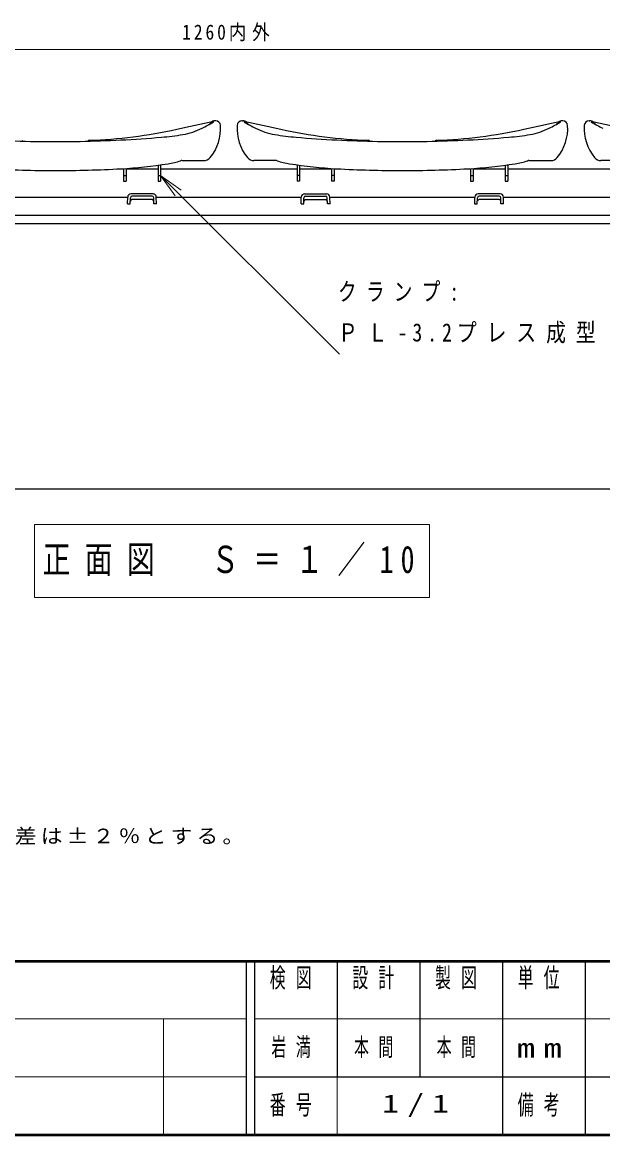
# Model space of a CAD drawing. Units: millimetres on the paper, scale 1:10. Extents: x -508 to 0, y 0 to 257.
# Drawn here: x -265.6 to -195.4, y 0 to 134.5 of the extents above; entities that cross this region are included whole.
import ezdxf

# ---------------------------------------------------------------- set-up
doc = ezdxf.new("R2010")
doc.units = ezdxf.units.MM
doc.layers.add('LY_1', color=4, linetype='Continuous', lineweight=25)
doc.layers.add('LY_3', color=7, linetype='Continuous', lineweight=13)
doc.styles.add('ＭＳ ゴシック', font='')
doc.styles.get('ＭＳ ゴシック').set_extended_font_data('MS Gothic')

# ---------------------------------------------------------------- blocks, each defined once
blk = doc.blocks.new('open_arrow')
at = {"color": 0, "linetype": 'Continuous', "lineweight": -2}
blk.add_lwpolyline([(7.5, 1.25), (0, 0), (7.5, -1.25)], dxfattribs=at)

msp = doc.modelspace()

# ---------------------------------------------------------------- linework, layer by layer
at = {"layer": 'LY_1', "color": 7, "lineweight": 13}
for p, q in [((-303.6, 131.199), (-177.6, 131.199)), ((-248.85, 115.978), (-227.197, 94.376)), ((-264.1, 73.775), (-264.1, 64.975)), ((-216.3, 73.775), (-264.1, 73.775)), ((-216.3, 64.975), (-216.3, 73.775)), ((-264.1, 64.975), (-216.3, 64.975))]:
    msp.add_line(p, q, dxfattribs=at)
at = {"layer": 'LY_1'}
for p, q in [((-242.182, 122.578), (-242.265, 122.58)), ((-239.017, 122.578), (-238.935, 122.58)), ((-200.182, 122.578), (-200.265, 122.58)), ((-197.017, 122.578), (-196.935, 122.58)), ((-246.295, 117.778), (-243.631, 117.778)), ((-234.905, 117.778), (-237.569, 117.778)), ((-204.295, 117.778), (-201.631, 117.778)), ((-192.905, 117.778), (-195.569, 117.778))]:
    msp.add_line(p, q, dxfattribs=at)
at = {"layer": 'LY_1', "color": 7}
for p, q in [((-249.17, 117.158), (-249.17, 115.278)), ((-248.85, 117.178), (-248.85, 115.278)), ((-232.35, 117.178), (-232.35, 115.278)), ((-232.03, 117.158), (-232.03, 115.278)), ((-207.17, 117.158), (-207.17, 115.278)), ((-206.85, 117.178), (-206.85, 115.278)), ((-253.968, 116.778), (-253.35, 116.778)), ((-253.35, 116.813), (-253.35, 115.278)), ((-253.35, 115.978), (-253.03, 115.978)), ((-253.03, 116.833), (-253.03, 115.278)), ((-253.03, 116.778), (-249.17, 116.778)), ((-249.17, 115.978), (-248.85, 115.978)), ((-248.85, 116.778), (-232.35, 116.778)), ((-232.03, 115.978), (-232.35, 115.978)), ((-232.03, 116.778), (-228.17, 116.778)), ((-228.17, 116.833), (-228.17, 115.278)), ((-227.85, 115.978), (-228.17, 115.978)), ((-227.85, 116.813), (-227.85, 115.278)), ((-227.85, 116.778), (-227.231, 116.778)), ((-211.968, 116.778), (-211.35, 116.778)), ((-211.35, 116.813), (-211.35, 115.278)), ((-211.35, 115.978), (-211.03, 115.978)), ((-211.03, 116.833), (-211.03, 115.278)), ((-211.03, 116.778), (-207.17, 116.778)), ((-207.17, 115.978), (-206.85, 115.978)), ((-206.85, 116.778), (-190.35, 116.778)), ((-253.35, 115.278), (-253.03, 115.278)), ((-249.17, 115.278), (-248.85, 115.278)), ((-232.03, 115.278), (-232.35, 115.278)), ((-227.85, 115.278), (-228.17, 115.278)), ((-211.35, 115.278), (-211.03, 115.278)), ((-207.17, 115.278), (-206.85, 115.278)), ((-270.371, 113.378), (-252.833, 113.378)), ((-252.854, 112.566), (-252.834, 113.378)), ((-252.534, 112.558), (-252.516, 113.297)), ((-249.774, 113.743), (-252.435, 113.743)), ((-249.882, 113.058), (-252.327, 113.058)), ((-249.893, 113.492), (-252.316, 113.492)), ((-249.675, 112.558), (-249.693, 113.297)), ((-249.376, 113.378), (-231.828, 113.378)), ((-249.355, 112.566), (-249.375, 113.378)), ((-231.85, 112.566), (-231.829, 113.378)), ((-231.53, 112.558), (-231.511, 113.297)), ((-231.43, 113.743), (-228.77, 113.743)), ((-231.322, 113.058), (-228.877, 113.058)), ((-231.311, 113.492), (-228.888, 113.492)), ((-228.67, 112.558), (-228.688, 113.297)), ((-228.371, 113.378), (-210.833, 113.378)), ((-228.35, 112.566), (-228.37, 113.378)), ((-210.854, 112.566), (-210.834, 113.378)), ((-210.534, 112.558), (-210.516, 113.297)), ((-207.774, 113.743), (-210.435, 113.743)), ((-207.882, 113.058), (-210.327, 113.058)), ((-207.893, 113.492), (-210.316, 113.492)), ((-207.675, 112.558), (-207.693, 113.297)), ((-207.376, 113.378), (-189.828, 113.378)), ((-207.355, 112.566), (-207.375, 113.378)), ((-252.855, 112.558), (-252.534, 112.558)), ((-249.355, 112.558), (-249.675, 112.558)), ((-231.85, 112.558), (-231.53, 112.558)), ((-228.35, 112.558), (-228.67, 112.558)), ((-210.855, 112.558), (-210.534, 112.558)), ((-207.355, 112.558), (-207.675, 112.558)), ((-345.6, 111.178), (-156.8, 111.178)), ((-345.6, 110.178), (-156.8, 110.178)), ((-345.6, 78.078), (-156.8, 78.078))]:
    msp.add_line(p, q, dxfattribs=at)
at = {"layer": 'LY_1'}
for centre, radius, start, end in [((-337.916, 539.751), 427.977, 282.27764, 282.89256), ((-257.068, 147.764), 29.229, 296.89778, 300.00551), ((-242.275, 121.911), 0.669, 89.10487, 134.92493), ((-242.191, 121.997), 0.581, 3.69755, 89.10487), ((-239.008, 121.997), 0.581, 90.89513, 176.30245), ((-238.924, 121.911), 0.669, 45.07507, 90.89513), ((-143.283, 539.751), 427.977, 257.10744, 257.72236), ((-224.132, 147.764), 29.229, 239.9945, 243.10222), ((-295.916, 539.751), 427.977, 282.27764, 282.89256), ((-215.068, 147.764), 29.229, 296.89778, 300.00551), ((-200.275, 121.911), 0.669, 89.10487, 134.92493), ((-200.191, 121.997), 0.581, 3.69755, 89.10487), ((-197.008, 121.997), 0.581, 90.89513, 176.30245), ((-196.924, 121.911), 0.669, 45.07507, 90.89513), ((-101.283, 539.751), 427.977, 257.10744, 257.72236), ((-182.132, 147.764), 29.229, 239.9945, 243.10222), ((-259.61, 179.933), 59.738, 272.00932, 282.27764), ((-247.509, 128.92), 8.098, 279.68116, 296.89778), ((-247.302, 126.951), 6.45, 311.75961, 314.92493), ((-247.183, 121.675), 5.584, 320.80925, 3.69755), ((-234.016, 121.675), 5.584, 176.30245, 219.19075), ((-233.897, 126.951), 6.45, 225.07507, 228.24039), ((-233.691, 128.92), 8.098, 243.10222, 260.31884), ((-221.589, 179.933), 59.738, 257.72236, 267.99068), ((-217.61, 179.933), 59.738, 272.00932, 282.27764), ((-205.509, 128.92), 8.098, 279.68116, 296.89778), ((-205.302, 126.951), 6.45, 311.75961, 314.92493), ((-205.183, 121.675), 5.584, 320.80925, 3.69755), ((-192.016, 121.675), 5.584, 176.30245, 219.19075), ((-191.897, 126.951), 6.45, 225.07507, 228.24039), ((-262.1, 267.39), 147.303, 265.18576, 269.03049), ((-266.38, 119.621), 0.966, 31.68915, 35.84947), ((-261.6, 296.943), 176.86, 269.03049, 270), ((-261.6, 296.943), 176.86, 270, 270.96951), ((-261.1, 267.39), 147.303, 270.96951, 274.81424), ((-256.819, 119.621), 0.966, 144.15053, 148.31085), ((-257.512, 120.121), 0.111, 92.00932, 144.15053), ((-251.318, 151.251), 30.752, 274.81424, 279.68116), ((-229.881, 151.251), 30.752, 260.31884, 265.18576), ((-220.1, 267.39), 147.303, 265.18576, 269.03049), ((-223.688, 120.121), 0.111, 35.84947, 87.99068), ((-224.38, 119.621), 0.966, 31.68915, 35.84947), ((-219.6, 296.943), 176.86, 269.03049, 270), ((-219.6, 296.943), 176.86, 270, 270.96951), ((-219.1, 267.39), 147.303, 270.96951, 274.81424), ((-214.819, 119.621), 0.966, 144.15053, 148.31085), ((-215.512, 120.121), 0.111, 92.00932, 144.15053), ((-209.318, 151.251), 30.752, 274.81424, 279.68116), ((-256.663, 171.857), 55.144, 273.12538, 279.0879), ((-249.714, 128.417), 11.152, 279.0879, 287.06663), ((-246.295, 117.278), 0.5, 90, 107.06663), ((-243.631, 118.778), 1, 270, 320.80925), ((-237.569, 118.778), 1, 219.19075, 270), ((-234.905, 117.278), 0.5, 72.93337, 90), ((-231.485, 128.417), 11.152, 252.93337, 260.9121), ((-224.537, 171.857), 55.144, 260.9121, 266.87462), ((-214.663, 171.857), 55.144, 273.12538, 279.0879), ((-207.714, 128.417), 11.152, 279.0879, 287.06663), ((-204.295, 117.278), 0.5, 90, 107.06663), ((-201.631, 118.778), 1, 270, 320.80925), ((-195.569, 118.778), 1, 219.19075, 270), ((-261.6, 262.272), 145.694, 266.87462, 270), ((-261.6, 262.272), 145.694, 270, 273.12538), ((-219.6, 262.272), 145.694, 266.87462, 270), ((-219.6, 262.272), 145.694, 270, 273.12538)]:
    msp.add_arc(centre, radius, start, end, dxfattribs=at)
at = {"layer": 'LY_1', "color": 7}
for centre, radius, start, end in [((-249.47, 117.158), 0.3, 0, 12.54525), ((-249.45, 117.178), 0.6, 0, 8.6286), ((-231.75, 117.178), 0.6, 171.3714, 180), ((-231.73, 117.158), 0.3, 167.45475, 180), ((-207.47, 117.158), 0.3, 0, 12.54525), ((-207.45, 117.178), 0.6, 0, 8.6286), ((-252.435, 113.343), 0.4, 90.00002, 178.56125), ((-252.327, 112.858), 0.2, 90.00002, 178.56124), ((-252.316, 113.292), 0.2, 90.00002, 178.56125), ((-249.893, 113.292), 0.2, 1.43873, 89.99996), ((-249.882, 112.858), 0.2, 1.43873, 89.99996), ((-249.774, 113.343), 0.4, 1.43873, 90.00002), ((-231.43, 113.343), 0.4, 89.99998, 178.56127), ((-231.322, 112.858), 0.2, 90.00004, 178.56127), ((-231.311, 113.292), 0.2, 90.00004, 178.56127), ((-228.888, 113.292), 0.2, 1.43875, 89.99998), ((-228.877, 112.858), 0.2, 1.43876, 89.99998), ((-228.77, 113.343), 0.4, 1.43875, 89.99998), ((-210.435, 113.343), 0.4, 90.00002, 178.56125), ((-210.327, 112.858), 0.2, 90.00002, 178.56124), ((-210.316, 113.292), 0.2, 90.00002, 178.56125), ((-207.893, 113.292), 0.2, 1.43873, 89.99996), ((-207.882, 112.858), 0.2, 1.43873, 89.99996), ((-207.774, 113.343), 0.4, 1.43873, 90.00002)]:
    msp.add_arc(centre, radius, start, end, dxfattribs=at)
at = {"layer": 'LY_3', "lineweight": 50}
for p, q in [((-365, 21), (0, 21)), ((-365, 0), (0, 0))]:
    msp.add_line(p, q, dxfattribs=at)
at = {"layer": 'LY_3', "color": 211, "lineweight": 25}
for p, q in [((-238.5, 21), (-238.5, 0)), ((-237.5, 21), (-237.5, 0)), ((-227.5, 21), (-227.5, 7)), ((-217.5, 21), (-217.5, 7)), ((-207.5, 21), (-207.5, 0)), ((-197.5, 21), (-197.5, 7)), ((-237.5, 7), (0, 7))]:
    msp.add_line(p, q, dxfattribs=at)
at = {"layer": 'LY_3'}
for p, q in [((-365, 14), (-238.5, 14)), ((-248.5, 14), (-248.5, 0)), ((-237.5, 14), (-182.5, 14)), ((-365, 7), (-238.5, 7)), ((-227.5, 7), (-227.5, 0))]:
    msp.add_line(p, q, dxfattribs=at)
at = {"layer": 'LY_3', "lineweight": 25}
msp.add_line((-197.5, 7), (-197.5, 0), dxfattribs=at)

# ---------------------------------------------------------------- block references
at = {"layer": 'LY_1', "color": 7, "lineweight": 13, "xscale": 0.4, "yscale": 0.4, "rotation": 315.1}
msp.add_blockref('open_arrow', (-248.85, 115.978), dxfattribs=at)

# ---------------------------------------------------------------- texts
at = {"layer": 'LY_1', "color": 7, "style": 'ＭＳ ゴシック'}
for s, insert, char_height, attachment_point in [('\\T1.33;\\W0.85;1260内外', (-240.6, 132.199), 1.833, 8), ('\\T1.5;\\W0.75;クランプ:', (-227.388, 101.876), 2.199, 4), ('\\T1.5;\\W0.8;ＰＬ-3.2プレス成型', (-227.388, 96.876), 2.199, 4), ('\\T1.51;\\W0.75;正面図\u3000Ｓ＝１／10', (-240.2, 69.375), 3.299, 5), ('\\T1.19;\\W1.1;ベンチ材は、PE(高密度ポリエチレン)ブロー成形品とし、寸法許容差は±２％とする。', (-360.762, 34.776), 1.76, 7), ('\\T1.64;\\W0.6;岩満', (-232.5, 10.5), 2.199, 5), ('\\T1.64;\\W0.6;本間', (-222.5, 10.5), 2.199, 5), ('\\T1.64;\\W0.6;本間', (-212.5, 10.5), 2.199, 5), ('\\T1.5;\\W1.35;1/1', (-217.5, 3.5), 2.199, 5)]:
    msp.add_mtext(s, dxfattribs=dict(at, insert=insert, char_height=char_height, attachment_point=attachment_point))
at = {"layer": 'LY_3', "color": 4, "char_height": 2.346, "style": 'ＭＳ ゴシック'}
for s, insert, attachment_point in [('\\T1.64;\\W0.6;検図', (-232.5, 20.167), 2), ('\\T1.64;\\W0.6;設計', (-222.5, 20.167), 2), ('\\T1.64;\\W0.6;製図', (-212.5, 20.167), 2), ('\\T1.64;\\W0.6;単位', (-202.5, 20.167), 2), ('\\T1.5;\\W1.35;mm', (-202.5, 10.5), 5), ('\\T1.64;\\W0.6;番号', (-232.5, 3.5), 5), ('\\T1.64;\\W0.6;備考', (-202.5, 3.5), 5)]:
    msp.add_mtext(s, dxfattribs=dict(at, insert=insert, attachment_point=attachment_point))

doc.saveas('drawing.dxf')
